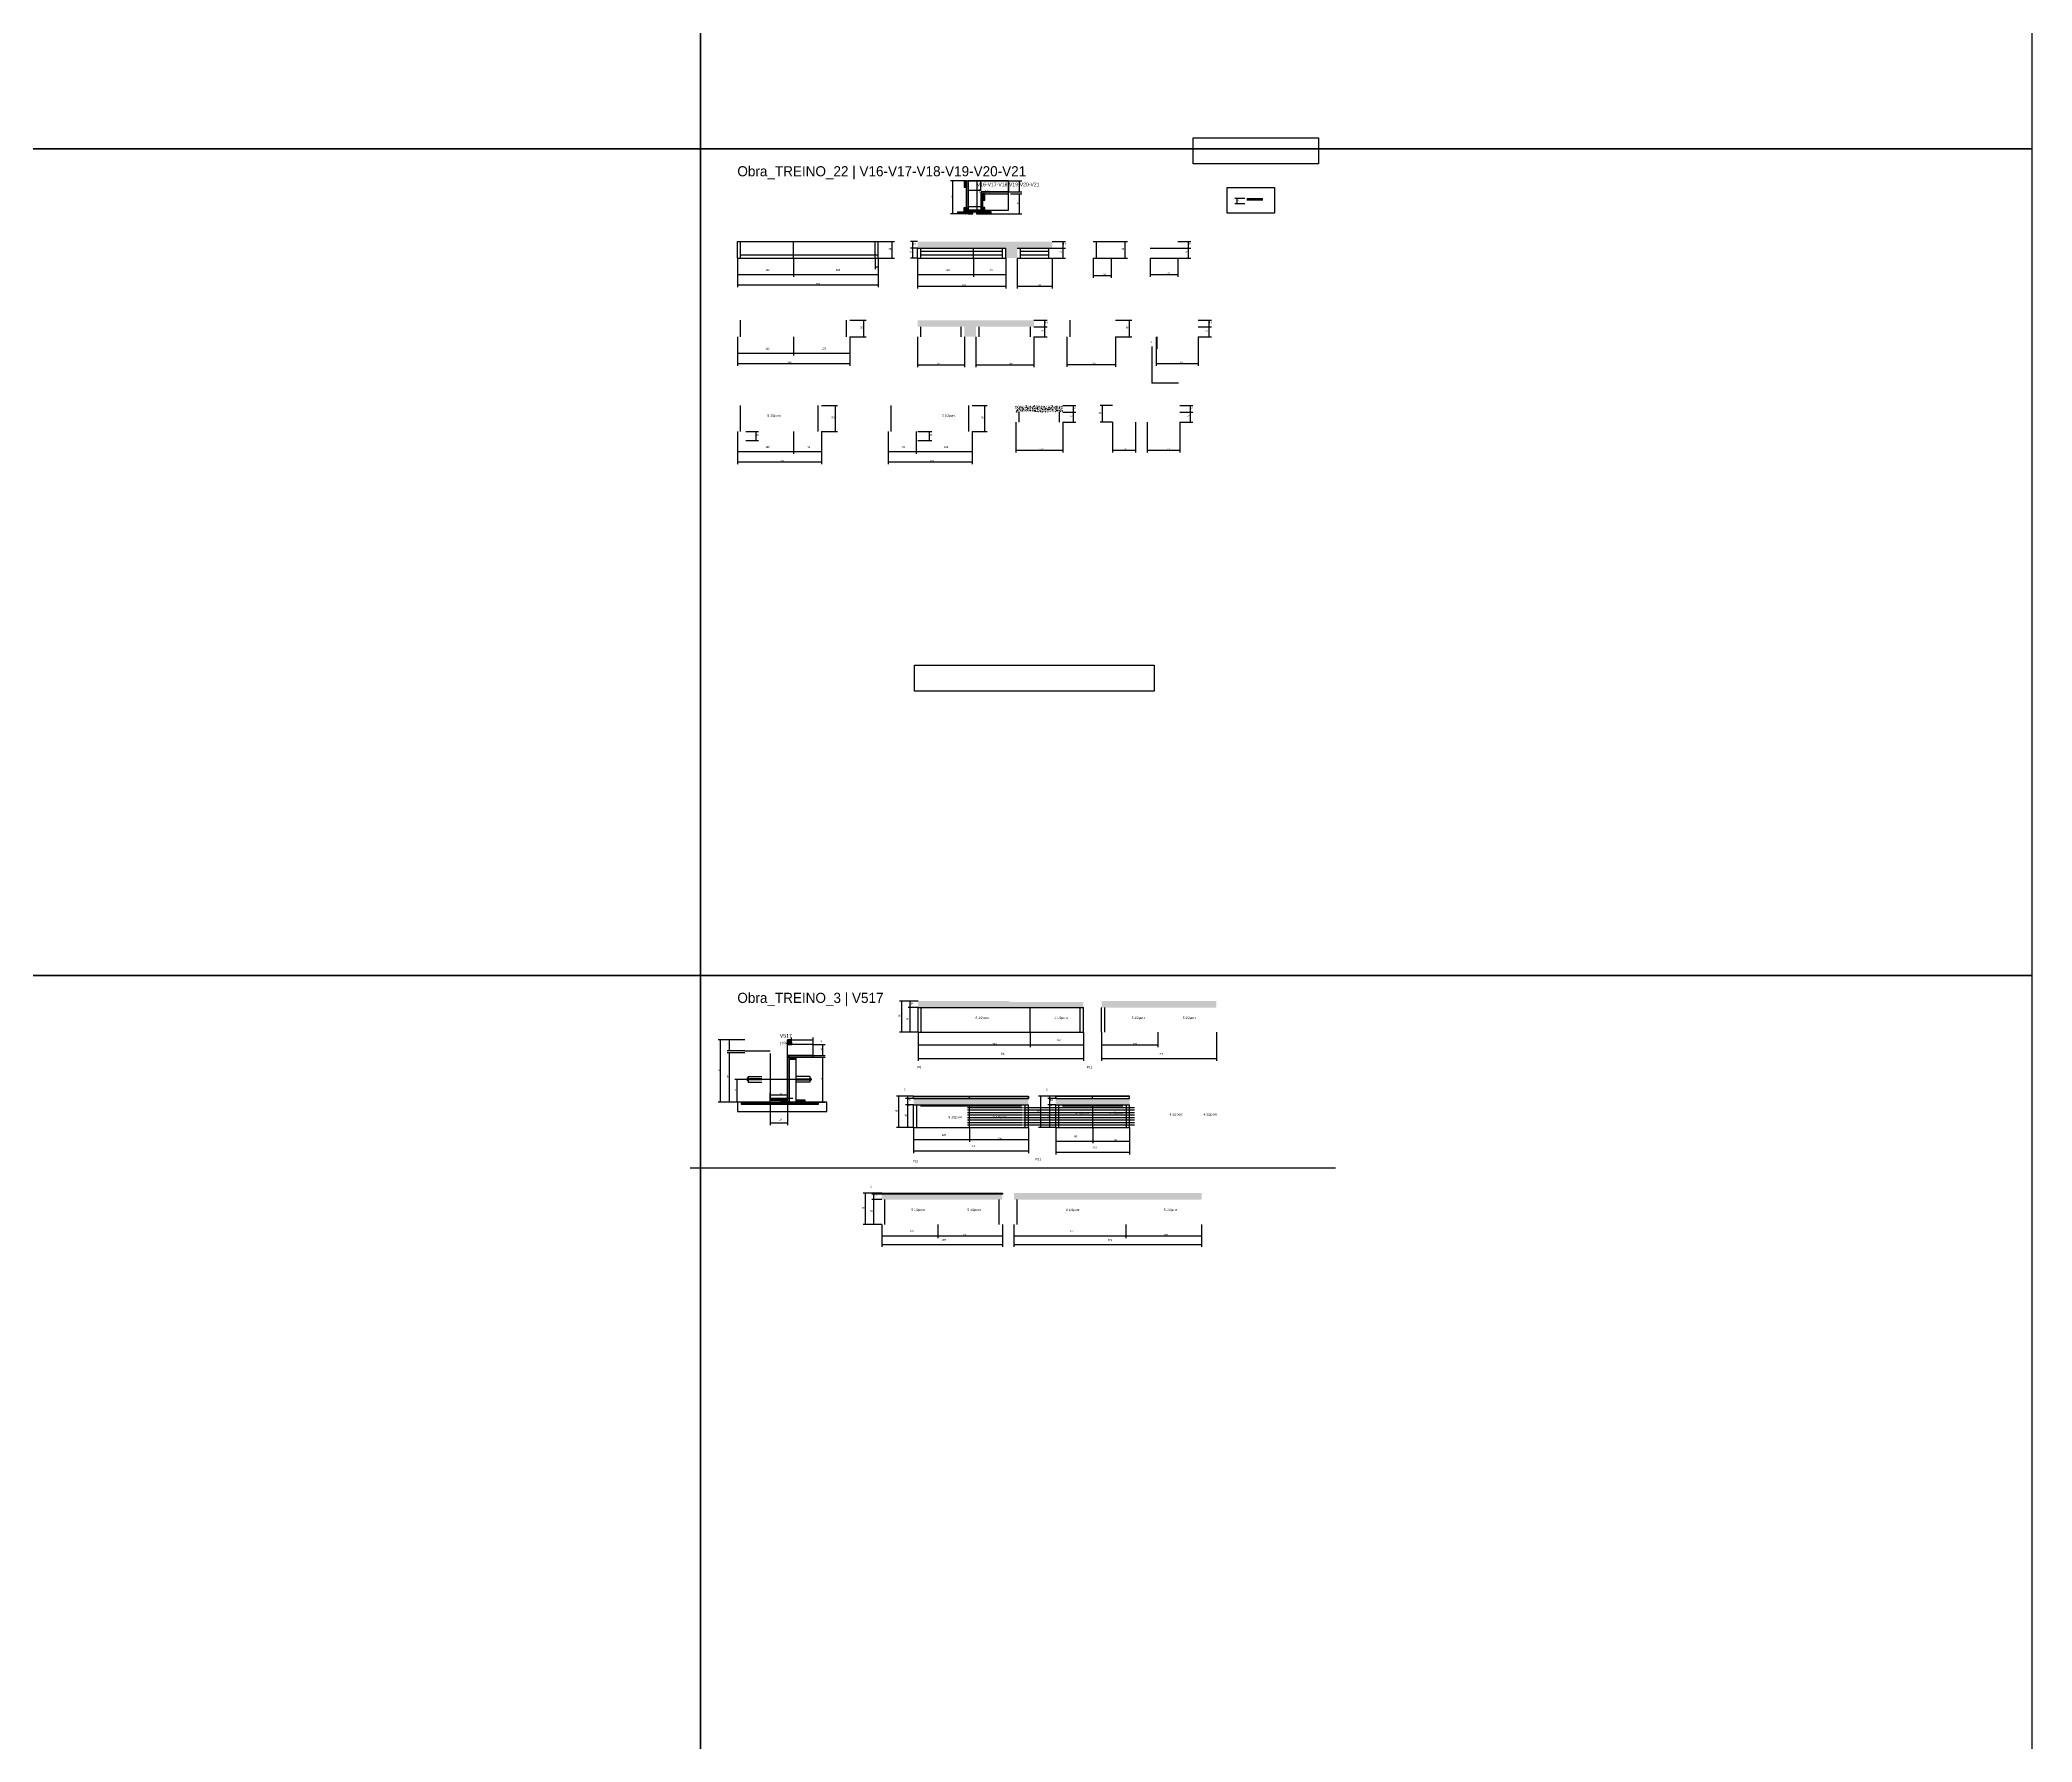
# Model space of a CAD drawing. Header units: metres. Extents: x -41 to 34840, y -36000 to 1848.
# Drawn here: x 30461 to 34800, y -30470 to -26763 of the extents above; entities that cross this region are included whole.
import ezdxf

# ---------------------------------------------------------------- set-up
doc = ezdxf.new("R2010")
doc.units = ezdxf.units.M
for name, color, linetype in [('8', 7, 'Continuous'), ('barrote', 126, 'Continuous'), ('CELL_BORDER', 8, 'Continuous'), ('CONCRETO', 251, 'Continuous'), ('COTA', 4, 'Continuous'), ('Cota Seção (2x)', 4, 'Continuous'), ('Hachura', 253, 'Continuous'), ('LABEL_ID', 3, 'Continuous'), ('Madeira', 126, 'Continuous'), ('NOMENCLATURA', 7, 'Continuous'), ('Painéis', 200, 'Continuous'), ('SARR_2.2x7', 40, 'Continuous'), ('SCO-___-LAJ', 4, 'Continuous'), ('TENSOR', 2, 'Continuous'), ('Texto Seção', 7, 'Continuous')]:
    doc.layers.add(name, color=color, linetype=linetype)

msp = doc.modelspace()

# ---------------------------------------------------------------- hatches: boundary and pattern name
at = {"layer": 'COTA'}
h = msp.add_hatch(dxfattribs=at)
h.set_pattern_fill('AR-CONC', scale=0.03)
h.paths.add_polyline_path([(32564.5, -27216.2), (32564.5, -27238.2), (32589.7, -27238.2), (32589.7, -27216.2), (32665.7, -27216.2), (32665.7, -27202.2), (32372.5, -27202.2), (32372.5, -27216.2)])
h = msp.add_hatch(dxfattribs=at)
h.set_pattern_fill('AR-CONC', scale=0.03)
h.paths.add_polyline_path([(32474.5, -27387.5), (32474.5, -27409.5), (32499.7, -27409.5), (32499.7, -27387.5), (32625.7, -27387.5), (32625.7, -27373.5), (32372.5, -27373.5), (32372.5, -27387.5)])
h = msp.add_hatch(dxfattribs=at)
h.set_pattern_fill('AR-CONC', scale=0.03)
h.paths.add_polyline_path([(32688.6, -27573.4), (32688.6, -27559.4), (32586.6, -27559.4), (32586.6, -27573.4)])
h = msp.add_hatch(dxfattribs=at)
h.set_pattern_fill('AR-CONC', scale=0.03)
h.paths.add_polyline_path([(32572.5, -28858), (32733.5, -28858), (32733.5, -28858), (32733.5, -28870), (32733.5, -28870), (32373.5, -28870), (32373.5, -28870), (32373.5, -28856), (32373.5, -28856), (32572.5, -28856), (32572.5, -28856), (32572.5, -28858)])
h = msp.add_hatch(dxfattribs=at)
h.set_pattern_fill('AR-CONC', scale=0.03)
h.paths.add_polyline_path([(32773.4, -28856), (32773.4, -28870), (32773.4, -28870), (33023.4, -28870), (33023.4, -28870), (33023.4, -28856), (33023.4, -28856), (32773.4, -28856)])
h = msp.add_hatch(dxfattribs=at)
h.set_pattern_fill('AR-CONC', scale=0.03)
h.paths.add_polyline_path([(32363.9, -29068.2), (32363.9, -29082.2), (32363.9, -29082.2), (32613.9, -29082.2), (32613.9, -29082.2), (32613.9, -29068.2), (32613.9, -29068.2), (32363.9, -29068.2)])
h = msp.add_hatch(dxfattribs=at)
h.set_pattern_fill('AR-CONC', scale=0.03)
h.paths.add_polyline_path([(32834.4, -29068.2), (32834.4, -29082.2), (32834.4, -29082.2), (32673.4, -29082.2), (32673.4, -29082.2), (32673.4, -29068.2), (32673.4, -29068.2), (32834.4, -29068.2)])
h = msp.add_hatch(dxfattribs=at)
h.set_pattern_fill('AR-CONC', scale=0.03)
h.paths.add_polyline_path([(32557.3, -29288.2), (32557.3, -29276.2), (32557.3, -29276.2), (32294.3, -29276.2), (32294.3, -29276.2), (32294.3, -29288.2), (32294.3, -29288.2), (32557.3, -29288.2)])
h = msp.add_hatch(dxfattribs=at)
h.set_pattern_fill('AR-CONC', scale=0.03)
h.paths.add_polyline_path([(32991.2, -29274.2), (32991.2, -29288.2), (32991.2, -29288.2), (32582.2, -29288.2), (32582.2, -29288.2), (32582.2, -29274.2), (32582.2, -29274.2), (32991.2, -29274.2)])
at = {"layer": 'Hachura'}
h = msp.add_hatch(dxfattribs=at)
h.set_pattern_fill('ANSI31', scale=0.5)
h.paths.add_polyline_path([(32478.7, -27070), (32474.3, -27070), (32474.3, -27070), (32474.3, -27084), (32474.3, -27084), (32478.7, -27084), (32478.7, -27084), (32478.7, -27070)])
h = msp.add_hatch(color=8, dxfattribs=at)
h.dxf.hatch_style = 1
h.paths.add_polyline_path([(32478.7, -27070), (32482.7, -27070), (32482.7, -27070), (32482.7, -27142), (32482.7, -27142), (32478.7, -27142), (32478.7, -27142), (32478.7, -27070)])
h = msp.add_hatch(color=8, dxfattribs=at)
h.dxf.hatch_style = 1
h.paths.add_polyline_path([(32570.7, -27098), (32570.7, -27094), (32570.7, -27094), (32510.7, -27094), (32510.7, -27094), (32510.7, -27098), (32510.7, -27098), (32570.7, -27098)])
h = msp.add_hatch(color=8, dxfattribs=at)
h.dxf.hatch_style = 1
h.paths.add_polyline_path([(32514.7, -27098), (32510.7, -27098), (32510.7, -27098), (32510.7, -27142), (32510.7, -27142), (32514.7, -27142), (32514.7, -27142), (32514.7, -27098)])
h = msp.add_hatch(dxfattribs=at)
h.set_pattern_fill('ANSI31', scale=0.5)
h.paths.add_polyline_path([(32519.1, -27098), (32514.7, -27098), (32514.7, -27098), (32514.7, -27112), (32514.7, -27112), (32519.1, -27112), (32519.1, -27112), (32519.1, -27098)])
h = msp.add_hatch(dxfattribs=at)
h.set_pattern_fill('ANSI31', scale=0.5)
h.paths.add_polyline_path([(32460.3, -27142), (32460.3, -27137.6), (32460.3, -27137.6), (32474.3, -27137.6), (32474.3, -27137.6), (32474.3, -27142), (32474.3, -27142), (32460.3, -27142)])
h = msp.add_hatch(dxfattribs=at)
h.set_pattern_fill('ANSI31', scale=0.5)
h.paths.add_polyline_path([(32478.7, -27142), (32474.3, -27142), (32474.3, -27142), (32474.3, -27128), (32474.3, -27128), (32478.7, -27128), (32478.7, -27128), (32478.7, -27142)])
h = msp.add_hatch(color=8, dxfattribs=at)
h.dxf.hatch_style = 1
h.paths.add_polyline_path([(32510.7, -27137.6), (32510.7, -27134), (32510.7, -27134), (32482.7, -27134), (32482.7, -27134), (32482.7, -27137.6), (32482.7, -27137.6), (32510.7, -27137.6)])
h = msp.add_hatch(dxfattribs=at)
h.set_pattern_fill('ANSI31', scale=0.5)
h.paths.add_polyline_path([(32492.7, -27142), (32492.7, -27137.6), (32492.7, -27137.6), (32482.7, -27137.6), (32482.7, -27137.6), (32482.7, -27142), (32482.7, -27142), (32492.7, -27142)])
h = msp.add_hatch(dxfattribs=at)
h.set_pattern_fill('ANSI31', scale=0.5)
h.paths.add_polyline_path([(32510.7, -27142), (32510.7, -27137.6), (32510.7, -27137.6), (32500.7, -27137.6), (32500.7, -27137.6), (32500.7, -27142), (32500.7, -27142), (32510.7, -27142)])
h = msp.add_hatch(dxfattribs=at)
h.set_pattern_fill('ANSI31', scale=0.5)
h.paths.add_polyline_path([(32519.1, -27128), (32514.7, -27128), (32514.7, -27128), (32514.7, -27142), (32514.7, -27142), (32519.1, -27142), (32519.1, -27142), (32519.1, -27128)])
h = msp.add_hatch(dxfattribs=at)
h.set_pattern_fill('ANSI31', scale=0.5)
h.paths.add_polyline_path([(32533.1, -27142), (32533.1, -27137.6), (32533.1, -27137.6), (32519.1, -27137.6), (32519.1, -27137.6), (32519.1, -27142), (32519.1, -27142), (32533.1, -27142)])
h = msp.add_hatch(color=8, dxfattribs=at)
h.dxf.hatch_style = 1
h.paths.add_polyline_path([(32089.5, -28950.5), (32093.5, -28950.5), (32093.5, -28950.5), (32093.5, -28940.5), (32093.5, -28940.5), (32089.5, -28940.5), (32089.5, -28940.5), (32089.5, -28950.5)])
h = msp.add_hatch(dxfattribs=at)
h.set_pattern_fill('ANSI31', scale=0.5)
h.paths.add_polyline_path([(32097.9, -28940.5), (32093.5, -28940.5), (32093.5, -28940.5), (32093.5, -28950.5), (32093.5, -28950.5), (32097.9, -28950.5), (32097.9, -28950.5), (32097.9, -28940.5)])
h = msp.add_hatch(color=8, dxfattribs=at)
h.dxf.hatch_style = 1
h.paths.add_polyline_path([(32145.1, -28978.5), (32145.1, -28974.5), (32145.1, -28974.5), (32089.5, -28974.5), (32089.5, -28974.5), (32089.5, -28978.5), (32089.5, -28978.5), (32145.1, -28978.5)])
h = msp.add_hatch(color=8, dxfattribs=at)
h.dxf.hatch_style = 1
h.paths.add_polyline_path([(32093.5, -28978.5), (32089.5, -28978.5), (32089.5, -28978.5), (32089.5, -29076.5), (32089.5, -29076.5), (32093.5, -29076.5), (32093.5, -29076.5), (32093.5, -28978.5)])
h = msp.add_hatch(dxfattribs=at)
h.set_pattern_fill('ANSI31', scale=0.5)
h.paths.add_polyline_path([(32093.5, -28982.9), (32093.5, -28978.5), (32093.5, -28978.5), (32107.5, -28978.5), (32107.5, -28978.5), (32107.5, -28982.9), (32107.5, -28982.9), (32093.5, -28982.9)])
h = msp.add_hatch(color=8, dxfattribs=at)
h.dxf.hatch_style = 1
h.paths.add_polyline_path([(32089.5, -29072.1), (32089.5, -29068.5), (32089.5, -29068.5), (32051.5, -29068.5), (32051.5, -29068.5), (32051.5, -29072.1), (32051.5, -29072.1), (32089.5, -29072.1)])
h = msp.add_hatch(dxfattribs=at)
h.set_pattern_fill('ANSI31', scale=0.5)
h.paths.add_polyline_path([(32089.5, -29076.5), (32089.5, -29072.1), (32089.5, -29072.1), (32075.5, -29072.1), (32075.5, -29072.1), (32075.5, -29076.5), (32075.5, -29076.5), (32089.5, -29076.5)])
h = msp.add_hatch(dxfattribs=at)
h.set_pattern_fill('ANSI31', scale=0.5)
h.paths.add_polyline_path([(32127.5, -29076.5), (32127.5, -29072.1), (32127.5, -29072.1), (32107.5, -29072.1), (32107.5, -29072.1), (32107.5, -29076.5), (32107.5, -29076.5), (32127.5, -29076.5)])

# ---------------------------------------------------------------- linework, layer by layer
for p, q in [((32001.5, -29023.5), (32001.5, -29029.5)), ((32001.5, -29023.5), (32003.5, -29023.5)), ((32003.5, -29020.5), (32003.5, -29032.5)), ((32003.5, -29020.5), (32033.5, -29020.5)), ((32033.5, -29025.5), (32003.5, -29025.5)), ((32033.5, -29027.5), (32003.5, -29027.5)), ((32137.5, -29020.5), (32107.5, -29020.5)), ((32107.5, -29025.5), (32137.5, -29025.5)), ((32107.5, -29027.5), (32137.5, -29027.5)), ((32137.5, -29020.5), (32137.5, -29032.5)), ((32137.5, -29023.5), (32139.5, -29023.5)), ((32139.5, -29023.5), (32139.5, -29029.5)), ((32003.5, -29029.5), (32001.5, -29029.5)), ((32003.5, -29032.5), (32033.5, -29032.5)), ((32137.5, -29032.5), (32107.5, -29032.5)), ((32137.5, -29029.5), (32139.5, -29029.5))]:
    msp.add_line(p, q)
msp.add_lwpolyline([(33046.6, -27084.4), (33150.1, -27084.4), (33150.1, -27140.3), (33046.6, -27140.3)], close=True)
at = {"layer": '8'}
msp.add_line((31877, -29219.4), (33282.4, -29219.4), dxfattribs=at)
at = {"layer": 'barrote'}
msp.add_lwpolyline([(31980, -29096.5), (32175.2, -29096.5), (32175.2, -29076.5), (31980, -29076.5)], close=True, dxfattribs=at)
at = {"layer": 'CELL_BORDER'}
for points in [[(29000, -27000), (31900, -27000), (31900, -25200), (29000, -25200)], [(31900, -27000), (34800, -27000), (34800, -25200), (31900, -25200)], [(29000, -28800), (31900, -28800), (31900, -27000), (29000, -27000)], [(31900, -28800), (34800, -28800), (34800, -27000), (31900, -27000)], [(29000, -30600), (31900, -30600), (31900, -28800), (29000, -28800)], [(31900, -30600), (34800, -30600), (34800, -28800), (31900, -28800)]]:
    msp.add_lwpolyline(points, close=True, dxfattribs=at)
at = {"layer": 'CONCRETO'}
for points in [[(32482.7, -27090), (32482.7, -27070), (32510.4, -27070)], [(32510.4, -27070), (32570.7, -27070), (32570.7, -27094), (32510.7, -27094), (32510.7, -27134), (32482.7, -27134), (32482.7, -27090), (32482.7, -27090)], [(32051.5, -28970.5), (32051.5, -28970.5), (32051.5, -28996.5), (32051.5, -28996.5), (32051.5, -29068.5), (32089.5, -29068.5), (32089.5, -28974.5), (32145.1, -28974.5), (32145.1, -28950.5), (32089.5, -28950.5)]]:
    msp.add_lwpolyline(points, dxfattribs=at)
for points in [[(32482.7, -27090), (32510.4, -27090), (32510.4, -27070), (32482.7, -27070)], [(32482.7, -27134), (32570.7, -27134), (32570.7, -27070), (32482.7, -27070)]]:
    msp.add_lwpolyline(points, close=True, dxfattribs=at)
at = {"layer": 'COTA'}
for p, q in [((32474.3, -27070), (32444.4, -27070)), ((32449.4, -27142), (32449.4, -27070)), ((32570.7, -27070), (32599.3, -27070)), ((32594.3, -27094), (32594.3, -27070)), ((32570.7, -27094), (32599.3, -27094)), ((32575.1, -27098), (32599.3, -27098)), ((32594.3, -27142), (32594.3, -27098)), ((32460.3, -27142), (32444.4, -27142)), ((32533.1, -27142), (32599.3, -27142)), ((32287, -27202.2), (32322.4, -27202.2)), ((32317.4, -27238.2), (32317.4, -27202.2)), ((32372.5, -27202.2), (32357.1, -27202.2)), ((32362.1, -27216.2), (32362.1, -27202.2)), ((32665.7, -27202.2), (32694.4, -27202.2)), ((32689.4, -27216.2), (32689.4, -27202.2)), ((32794.2, -27202.2), (32829.6, -27202.2)), ((32824.6, -27238.2), (32824.6, -27202.2)), ((32939.2, -27202.2), (32967.9, -27202.2)), ((32962.9, -27216.2), (32962.9, -27202.2)), ((31980, -27238.2), (31980, -27279.1)), ((31980, -27238.2), (31980, -27301.4)), ((32102, -27238.2), (32102, -27279.1)), ((32102, -27238.2), (32102, -27279.1)), ((32280, -27238.2), (32280, -27262.2)), ((32287, -27238.2), (32287, -27279.1)), ((32287, -27238.2), (32287, -27301.4)), ((32287, -27238.2), (32322.4, -27238.2)), ((32287, -27238.2), (32287, -27262.2)), ((32372.5, -27216.2), (32357.1, -27216.2)), ((32372.5, -27216.2), (32357.1, -27216.2)), ((32372.5, -27238.2), (32357.1, -27238.2)), ((32362.1, -27238.2), (32362.1, -27216.2)), ((32372.5, -27238.2), (32372.5, -27304.5)), ((32372.5, -27238.2), (32372.5, -27279.1)), ((32494.5, -27238.2), (32494.5, -27279.1)), ((32494.5, -27238.2), (32494.5, -27279.1)), ((32564.5, -27238.2), (32564.5, -27304.5)), ((32564.5, -27238.2), (32564.5, -27279.1)), ((32589.7, -27238.2), (32589.7, -27304.5)), ((32665.7, -27216.2), (32694.4, -27216.2)), ((32665.7, -27216.2), (32694.4, -27216.2)), ((32665.7, -27238.2), (32665.7, -27304.5)), ((32665.7, -27238.2), (32694.4, -27238.2)), ((32689.4, -27238.2), (32689.4, -27216.2)), ((32755.2, -27238.2), (32755.2, -27281.1)), ((32794.2, -27238.2), (32794.2, -27281.1)), ((32794.2, -27238.2), (32829.6, -27238.2)), ((32879.3, -27238.2), (32879.3, -27279)), ((32939.2, -27216.2), (32967.9, -27216.2)), ((32939.2, -27216.2), (32967.9, -27216.2)), ((32939.2, -27238.2), (32939.2, -27279)), ((32939.2, -27238.2), (32967.9, -27238.2)), ((32962.9, -27238.2), (32962.9, -27216.2)), ((31980, -27274.1), (32102, -27274.1)), ((32102, -27274.1), (32287, -27274.1)), ((32280, -27257.2), (32287, -27257.2)), ((32372.5, -27274.1), (32494.5, -27274.1)), ((32494.5, -27274.1), (32564.5, -27274.1)), ((32755.2, -27276.1), (32794.2, -27276.1)), ((32879.3, -27274), (32939.2, -27274)), ((31980, -27296.4), (32287, -27296.4)), ((32372.5, -27299.5), (32564.5, -27299.5)), ((32589.7, -27299.5), (32665.7, -27299.5)), ((32225, -27373.5), (32260.4, -27373.5)), ((32255.4, -27409.5), (32255.4, -27373.5)), ((32625.7, -27373.5), (32654.4, -27373.5)), ((32649.4, -27387.5), (32649.4, -27373.5)), ((32803.9, -27373.5), (32839.2, -27373.5)), ((32834.2, -27409.5), (32834.2, -27373.5)), ((32983.9, -27373.5), (33012.6, -27373.5)), ((33007.6, -27387.5), (33007.6, -27373.5)), ((31980, -27409.5), (31980, -27450.4)), ((31980, -27409.5), (31980, -27472.7)), ((32102, -27409.5), (32102, -27450.4)), ((32102, -27409.5), (32102, -27450.4)), ((32225, -27409.5), (32225, -27450.4)), ((32225, -27409.5), (32225, -27472.7)), ((32225, -27409.5), (32260.4, -27409.5)), ((32372.5, -27409.5), (32372.5, -27475.8)), ((32474.5, -27409.5), (32474.5, -27475.8)), ((32499.7, -27409.5), (32499.7, -27475.8)), ((32625.7, -27387.5), (32654.4, -27387.5)), ((32625.7, -27387.5), (32654.4, -27387.5)), ((32625.7, -27409.5), (32625.7, -27475.8)), ((32625.7, -27409.5), (32654.4, -27409.5)), ((32649.4, -27409.5), (32649.4, -27387.5)), ((32697.9, -27409.5), (32697.9, -27475.1)), ((32803.8, -27409.5), (32803.8, -27475.1)), ((32803.8, -27409.5), (32839.2, -27409.5)), ((32891.9, -27409.5), (32891.9, -27473)), ((32891.9, -27409.5), (32891.9, -27435.9)), ((32893.9, -27409.5), (32893.9, -27435.9)), ((32983.9, -27387.5), (33012.6, -27387.5)), ((32983.9, -27387.5), (33012.6, -27387.5)), ((32983.9, -27409.5), (32983.9, -27473)), ((32983.9, -27409.5), (33012.6, -27409.5)), ((33007.6, -27409.5), (33007.6, -27387.5)), ((31980, -27445.4), (32102, -27445.4)), ((32102, -27445.4), (32225, -27445.4)), ((32891.9, -27430.9), (32893.9, -27430.9)), ((31980, -27467.7), (32225, -27467.7)), ((32372.5, -27470.8), (32474.5, -27470.8)), ((32499.7, -27470.8), (32625.7, -27470.8)), ((32697.9, -27470.1), (32803.8, -27470.1)), ((32891.9, -27468), (32983.9, -27468)), ((32163, -27559.4), (32198.4, -27559.4)), ((32193.4, -27615.4), (32193.4, -27559.4)), ((32491.2, -27559.4), (32523.8, -27559.4)), ((32518.8, -27615.4), (32518.8, -27559.4)), ((32586.6, -27595.4), (32586.6, -27661.1)), ((32688.6, -27559.4), (32717.2, -27559.4)), ((32688.6, -27573.4), (32717.2, -27573.4)), ((32688.6, -27573.4), (32717.2, -27573.4)), ((32688.6, -27595.4), (32688.6, -27661.1)), ((32688.6, -27595.4), (32717.2, -27595.4)), ((32712.2, -27573.4), (32712.2, -27559.4)), ((32712.2, -27595.4), (32712.2, -27573.4)), ((32797.3, -27559.4), (32770, -27559.4)), ((32797.3, -27595.4), (32770, -27595.4)), ((32775, -27595.4), (32775, -27559.4)), ((32797.3, -27595.4), (32797.3, -27661.1)), ((32847.3, -27595.4), (32847.3, -27661.1)), ((32872.5, -27595.4), (32872.5, -27661.1)), ((32943.5, -27559.4), (32972.2, -27559.4)), ((32943.5, -27573.4), (32972.2, -27573.4)), ((32943.5, -27573.4), (32972.2, -27573.4)), ((32943.5, -27595.4), (32943.5, -27661.1)), ((32943.5, -27595.4), (32972.2, -27595.4)), ((32967.2, -27573.4), (32967.2, -27559.4)), ((32967.2, -27595.4), (32967.2, -27573.4)), ((31980, -27615.4), (31980, -27664.5)), ((31980, -27615.4), (31980, -27686.7)), ((31998.5, -27615.4), (32025.8, -27615.4)), ((31998.5, -27635.4), (32025.8, -27635.4)), ((32020.8, -27635.4), (32020.8, -27615.4)), ((32102, -27615.4), (32102, -27664.5)), ((32102, -27615.4), (32102, -27664.5)), ((32163, -27615.4), (32163, -27664.5)), ((32163, -27615.4), (32163, -27686.7)), ((32163, -27615.4), (32198.4, -27615.4)), ((32308.3, -27615.4), (32308.3, -27664.5)), ((32308.3, -27615.4), (32308.3, -27686.7)), ((32369.2, -27615.4), (32369.2, -27664.5)), ((32369.3, -27615.4), (32369.3, -27664.5)), ((32372.7, -27615.4), (32403.3, -27615.4)), ((32372.7, -27635.4), (32403.3, -27635.4)), ((32398.3, -27635.4), (32398.3, -27615.4)), ((32491.2, -27615.4), (32491.2, -27664.5)), ((32491.2, -27615.4), (32491.2, -27686.7)), ((32491.2, -27615.4), (32523.8, -27615.4)), ((31980, -27659.5), (32102, -27659.5)), ((31980, -27681.7), (32163, -27681.7)), ((32102, -27659.5), (32163, -27659.5)), ((32308.3, -27659.5), (32369.3, -27659.5)), ((32308.3, -27681.7), (32491.2, -27681.7)), ((32369.2, -27659.5), (32491.2, -27659.5)), ((32586.6, -27656.1), (32688.6, -27656.1)), ((32797.3, -27656.1), (32847.3, -27656.1)), ((32872.5, -27656.1), (32943.5, -27656.1)), ((32373.5, -28856), (32333.2, -28856)), ((32338.2, -28924), (32338.2, -28856)), ((32373.5, -28856), (32351.7, -28856)), ((32373.5, -28870), (32351.7, -28870)), ((32373.5, -28870), (32351.7, -28870)), ((32356.7, -28870), (32356.7, -28856)), ((32356.7, -28924), (32356.7, -28870)), ((31995.9, -28940.5), (31938.5, -28940.5)), ((31943.5, -29076.5), (31943.5, -28940.5)), ((31995.9, -28940.5), (31957.8, -28940.5)), ((31962.8, -28964.5), (31962.8, -28940.5)), ((32097.9, -28940.5), (32097.9, -28935.5)), ((32097.9, -28940.5), (32145.1, -28940.5)), ((32145.1, -28950.5), (32145.1, -28935.5)), ((32373.5, -28924), (32333.2, -28924)), ((32373.5, -28924), (32351.7, -28924)), ((32373.5, -28924), (32373.5, -28956.4)), ((32373.5, -28924), (32373.5, -28985.9)), ((32617.5, -28924), (32617.5, -28956.4)), ((32617.5, -28924), (32617.5, -28956.4)), ((32733.5, -28924), (32733.5, -28956.4)), ((32733.5, -28924), (32733.5, -28985.9)), ((32773.4, -28924), (32773.4, -28956.4)), ((32773.4, -28924), (32773.4, -28985.9)), ((32895.4, -28924), (32895.4, -28956.4)), ((33023.4, -28924), (33023.4, -28985.9)), ((31995.9, -28964.5), (31957.8, -28964.5)), ((31995.9, -28968.5), (31957.8, -28968.5)), ((31962.8, -29076.5), (31962.8, -28968.5)), ((32107.5, -28978.5), (32171.4, -28978.5)), ((32145.1, -28950.5), (32171.4, -28950.5)), ((32145.1, -28974.5), (32171.4, -28974.5)), ((32166.4, -28974.5), (32166.4, -28950.5)), ((32166.4, -29076.5), (32166.4, -28978.5)), ((32373.5, -28951.4), (32617.5, -28951.4)), ((32373.5, -28980.9), (32733.5, -28980.9)), ((32617.5, -28951.4), (32733.5, -28951.4)), ((32773.4, -28951.4), (32895.4, -28951.4)), ((32773.4, -28980.9), (33023.4, -28980.9)), ((31998.2, -29026.5), (31974.6, -29026.5)), ((31979.6, -29076.5), (31979.6, -29026.5)), ((32363.9, -29063.2), (32326.5, -29063.2)), ((32331.5, -29131.2), (32331.5, -29063.2)), ((32363.9, -29063.2), (32346.4, -29063.2)), ((32363.9, -29068.2), (32346.4, -29068.2)), ((32351.4, -29068.2), (32351.4, -29063.2)), ((32351.4, -29082.2), (32351.4, -29068.2)), ((32351.4, -29068.2), (32356.4, -29068.2)), ((32673.4, -29063.2), (32636, -29063.2)), ((32641, -29131.2), (32641, -29063.2)), ((32673.4, -29063.2), (32655.9, -29063.2)), ((32673.4, -29068.2), (32655.9, -29068.2)), ((32660.9, -29068.2), (32660.9, -29063.2)), ((32660.9, -29082.2), (32660.9, -29068.2)), ((32660.9, -29068.2), (32665.9, -29068.2)), ((32017.9, -29076.5), (31938.5, -29076.5)), ((32017.9, -29076.5), (31957.8, -29076.5)), ((31998.2, -29076.5), (31974.6, -29076.5)), ((32051.5, -29076.5), (32051.5, -29126.2)), ((32089.5, -29076.5), (32089.5, -29126.2)), ((32123.1, -29076.5), (32171.4, -29076.5)), ((32363.9, -29082.2), (32346.4, -29082.2)), ((32351.4, -29131.2), (32351.4, -29082.2)), ((32351.4, -29082.2), (32356.4, -29082.2)), ((32673.4, -29082.2), (32655.9, -29082.2)), ((32660.9, -29131.2), (32660.9, -29082.2)), ((32660.9, -29082.2), (32665.9, -29082.2)), ((32051.5, -29121.2), (32089.5, -29121.2)), ((32363.9, -29131.2), (32326.5, -29131.2)), ((32363.9, -29131.2), (32346.4, -29131.2)), ((32363.9, -29131.2), (32363.9, -29162.7)), ((32363.9, -29131.2), (32363.9, -29187.1)), ((32363.9, -29157.7), (32485.9, -29157.7)), ((32485.9, -29131.2), (32485.9, -29162.7)), ((32485.9, -29131.2), (32485.9, -29162.7)), ((32485.9, -29157.7), (32613.9, -29157.7)), ((32613.9, -29131.2), (32613.9, -29162.7)), ((32613.9, -29131.2), (32613.9, -29187.1)), ((32673.4, -29131.2), (32636, -29131.2)), ((32673.4, -29131.2), (32655.9, -29131.2)), ((32673.4, -29131.2), (32673.4, -29165.7)), ((32673.4, -29131.2), (32673.4, -29190.1)), ((32753.9, -29131.2), (32753.9, -29165.7)), ((32753.9, -29131.2), (32753.9, -29165.7)), ((32834.4, -29131.2), (32834.4, -29165.7)), ((32834.4, -29131.2), (32834.4, -29190.1)), ((32363.9, -29182.1), (32613.9, -29182.1)), ((32673.4, -29160.7), (32753.9, -29160.7)), ((32673.4, -29185.1), (32834.4, -29185.1)), ((32753.9, -29160.7), (32834.4, -29160.7)), ((32294.3, -29274.2), (32254, -29274.2)), ((32259, -29342.2), (32259, -29274.2)), ((32294.3, -29274.2), (32272.5, -29274.2)), ((32294.3, -29276.2), (32272.5, -29276.2)), ((32294.3, -29276.2), (32272.5, -29276.2)), ((32294.3, -29288.2), (32272.5, -29288.2)), ((32294.3, -29288.2), (32272.5, -29288.2)), ((32277.5, -29276.2), (32277.5, -29274.2)), ((32277.5, -29288.2), (32277.5, -29276.2)), ((32277.5, -29342.2), (32277.5, -29288.2)), ((32294.3, -29342.2), (32254, -29342.2)), ((32294.3, -29342.2), (32272.5, -29342.2)), ((32294.3, -29342.2), (32294.3, -29372.3)), ((32294.3, -29342.2), (32294.3, -29391.3)), ((32294.3, -29367.3), (32416.3, -29367.3)), ((32416.3, -29342.2), (32416.3, -29372.3)), ((32416.3, -29342.2), (32416.3, -29372.3)), ((32416.3, -29367.3), (32557.3, -29367.3)), ((32557.3, -29342.2), (32557.3, -29372.3)), ((32557.3, -29342.2), (32557.3, -29391.3)), ((32582.2, -29342.2), (32582.2, -29372.3)), ((32582.2, -29342.2), (32582.2, -29391.3)), ((32582.2, -29367.3), (32826.2, -29367.3)), ((32826.2, -29342.2), (32826.2, -29372.3)), ((32826.2, -29342.2), (32826.2, -29372.3)), ((32826.2, -29367.3), (32991.2, -29367.3)), ((32991.2, -29342.2), (32991.2, -29372.3)), ((32991.2, -29342.2), (32991.2, -29391.3)), ((32294.3, -29386.3), (32557.3, -29386.3)), ((32582.2, -29386.3), (32991.2, -29386.3))]:
    msp.add_line(p, q, dxfattribs=at)
at = {"layer": 'Cota Seção (2x)'}
for p, q in [((32482.4, -27070), (32507.4, -27070)), ((32502.4, -27134), (32502.4, -27070)), ((33085.3, -27108), (33063.3, -27108)), ((33068.3, -27120), (33068.3, -27108)), ((32482.4, -27134), (32507.4, -27134)), ((32482.7, -27134), (32482.7, -27120.9)), ((32482.7, -27125.9), (32510.7, -27125.9)), ((32510.7, -27134), (32510.7, -27120.9)), ((33085.3, -27120), (33063.3, -27120)), ((32089.5, -29068.5), (32089.5, -28940.5)), ((32089.5, -28940.5), (32094.5, -28940.5)), ((32051.5, -29076.5), (32051.5, -29055.5)), ((32051.5, -29060.5), (32089.5, -29060.5)), ((32100.5, -29068.5), (32084.5, -29068.5)), ((32089.5, -29076.5), (32089.5, -29055.5))]:
    msp.add_line(p, q, dxfattribs=at)
at = {"layer": 'Madeira'}
for points in [[(32478.7, -27070), (32474.3, -27070), (32474.3, -27084), (32478.7, -27084)], [(32519.1, -27098), (32514.7, -27098), (32514.7, -27112), (32519.1, -27112)], [(32460.3, -27142), (32460.3, -27137.6), (32474.3, -27137.6), (32474.3, -27142)], [(32478.7, -27142), (32474.3, -27142), (32474.3, -27128), (32478.7, -27128)], [(32492.7, -27142), (32492.7, -27137.6), (32482.7, -27137.6), (32482.7, -27142)], [(32510.7, -27142), (32510.7, -27137.6), (32500.7, -27137.6), (32500.7, -27142)], [(32519.1, -27128), (32514.7, -27128), (32514.7, -27142), (32519.1, -27142)], [(32533.1, -27142), (32533.1, -27137.6), (32519.1, -27137.6), (32519.1, -27142)], [(32097.9, -28940.5), (32093.5, -28940.5), (32093.5, -28950.5), (32097.9, -28950.5)], [(32093.5, -28982.9), (32093.5, -28978.5), (32107.5, -28978.5), (32107.5, -28982.9)], [(32093.5, -28978.5), (32107.5, -28978.5), (32107.5, -29076.5), (32093.5, -29076.5)], [(32089.5, -29076.5), (32089.5, -29072.1), (32075.5, -29072.1), (32075.5, -29076.5)], [(32127.5, -29076.5), (32127.5, -29072.1), (32107.5, -29072.1), (32107.5, -29076.5)], [(31980, -29096.5), (32175.2, -29096.5), (32175.2, -29076.5), (31980, -29076.5)]]:
    msp.add_lwpolyline(points, close=True, dxfattribs=at)
at = {"layer": 'NOMENCLATURA'}
for p in [(32882.9, -27430.9), (32940.9, -27510.3)]:
    msp.add_line(p, (32882.9, -27510.3), dxfattribs=at)
at = {"layer": 'Painéis'}
for p, q in [((32482.7, -27142), (32482.7, -27070)), ((32510.7, -27094), (32570.7, -27094)), ((32510.7, -27098), (32510.7, -27094)), ((32510.7, -27142), (32510.7, -27098)), ((33089.3, -27108), (33124.3, -27108)), ((33089.3, -27111.6), (33124.3, -27111.6)), ((32482.7, -27134), (32510.7, -27134)), ((32482.7, -27137.6), (32482.7, -27134)), ((32510.7, -27137.6), (32510.7, -27134)), ((31980, -27202.2), (32287, -27202.2)), ((31980, -27238.2), (31980, -27202.2)), ((32102, -27238.2), (32102, -27202.2)), ((32287, -27238.2), (32287, -27202.2)), ((32755.2, -27202.2), (32794.2, -27202.2)), ((31980, -27238.2), (32287, -27238.2)), ((32372.5, -27216.2), (32564.5, -27216.2)), ((32372.5, -27238.2), (32372.5, -27216.2)), ((32372.5, -27238.2), (32564.5, -27238.2)), ((32494.5, -27238.2), (32494.5, -27216.2)), ((32564.5, -27238.2), (32564.5, -27216.2)), ((32589.7, -27216.2), (32665.7, -27216.2)), ((32589.7, -27238.2), (32665.7, -27238.2)), ((32755.2, -27238.2), (32794.2, -27238.2)), ((32879.3, -27216.2), (32939.2, -27216.2)), ((32879.3, -27238.2), (32939.2, -27238.2)), ((32373.5, -28870), (32733.5, -28870)), ((32373.5, -28924), (32373.5, -28870)), ((32617.5, -28924), (32617.5, -28870)), ((32733.5, -28924), (32733.5, -28870)), ((32773.4, -28924), (32773.4, -28870)), ((32373.5, -28924), (32733.5, -28924)), ((31995.9, -28964.5), (32051.5, -28964.5)), ((32089.5, -28974.5), (32145.1, -28974.5)), ((32051.5, -29068.5), (32089.5, -29068.5)), ((32363.9, -29063.2), (32613.9, -29063.2)), ((32363.9, -29068.2), (32613.9, -29068.2)), ((32485.9, -29068.2), (32485.9, -29063.2)), ((32613.9, -29068.2), (32613.9, -29063.2)), ((32673.4, -29063.2), (32834.4, -29063.2)), ((32673.4, -29068.2), (32673.4, -29063.2)), ((32673.4, -29068.2), (32834.4, -29068.2)), ((32753.8, -29068.2), (32753.8, -29063.2)), ((32363.9, -29082.2), (32613.9, -29082.2)), ((32363.9, -29131.2), (32363.9, -29082.2)), ((32485.9, -29131.2), (32485.9, -29082.2)), ((32613.9, -29131.2), (32613.9, -29082.2)), ((32673.4, -29082.2), (32753.9, -29082.2)), ((32673.4, -29131.2), (32673.4, -29082.2)), ((32753.9, -29082.2), (32834.4, -29082.2)), ((32753.9, -29131.2), (32753.9, -29082.2)), ((32834.4, -29131.2), (32834.4, -29082.2)), ((32363.9, -29131.2), (32613.9, -29131.2)), ((32673.4, -29131.2), (32834.4, -29131.2))]:
    msp.add_line(p, q, dxfattribs=at)
for points in [[(32478.7, -27070), (32482.7, -27070), (32482.7, -27142), (32478.7, -27142)], [(32570.7, -27098), (32570.7, -27094), (32510.7, -27094), (32510.7, -27098)], [(32514.7, -27098), (32510.7, -27098), (32510.7, -27142), (32514.7, -27142)], [(32510.7, -27137.6), (32510.7, -27134), (32482.7, -27134), (32482.7, -27137.6)], [(32093.5, -28940.5), (32089.5, -28940.5), (32089.5, -28950.5), (32093.5, -28950.5)], [(32145.1, -28978.5), (32145.1, -28974.5), (32089.5, -28974.5), (32089.5, -28978.5)], [(32093.5, -28978.5), (32089.5, -28978.5), (32089.5, -29076.5), (32093.5, -29076.5)], [(32089.5, -29072.1), (32089.5, -29068.5), (32051.5, -29068.5), (32051.5, -29072.1)], [(32363.9, -29063.2), (32613.9, -29063.2), (32613.9, -29068.2), (32363.9, -29068.2)], [(32834.4, -29063.2), (32673.4, -29063.2), (32673.4, -29068.2), (32834.4, -29068.2)], [(32294.3, -29274.2), (32557.3, -29274.2), (32557.3, -29276.2), (32294.3, -29276.2)]]:
    msp.add_lwpolyline(points, close=True, dxfattribs=at)
at = {"layer": 'SARR_2.2x7'}
for p, q in [((31987, -27238.2), (31987, -27202.2)), ((32280, -27238.2), (32280, -27202.2)), ((32762.2, -27238.2), (32762.2, -27202.2)), ((31987, -27231.2), (32102, -27231.2)), ((32102, -27231.2), (32287, -27231.2)), ((32379.5, -27238.2), (32379.5, -27216.2)), ((32379.5, -27223.2), (32494.5, -27223.2)), ((32379.5, -27231.2), (32494.5, -27231.2)), ((32494.5, -27223.2), (32557.5, -27223.2)), ((32494.5, -27231.2), (32557.5, -27231.2)), ((32557.5, -27238.2), (32557.5, -27216.2)), ((32596.7, -27238.2), (32596.7, -27216.2)), ((32596.7, -27223.2), (32658.7, -27223.2)), ((32596.7, -27231.2), (32658.7, -27231.2)), ((32658.7, -27238.2), (32658.7, -27216.2)), ((31987, -27409.5), (31987, -27373.5)), ((32218, -27409.5), (32218, -27373.5)), ((32704.9, -27409.5), (32704.9, -27373.5)), ((32379.5, -27409.5), (32379.5, -27387.5)), ((32467.5, -27409.5), (32467.5, -27387.5)), ((32506.7, -27409.5), (32506.7, -27387.5)), ((32618.7, -27409.5), (32618.7, -27387.5)), ((31987, -27615.4), (31987, -27559.4)), ((32156, -27615.4), (32156, -27559.4)), ((32315.3, -27615.4), (32315.3, -27559.4)), ((32484.2, -27615.4), (32484.2, -27559.4)), ((32593.6, -27595.4), (32593.6, -27573.4)), ((32681.6, -27595.4), (32681.6, -27573.4)), ((32380.5, -28924), (32380.5, -28870)), ((32726.5, -28924), (32726.5, -28870)), ((32780.4, -28924), (32780.4, -28870)), ((32370.9, -29131.2), (32370.9, -29082.2)), ((32378.9, -29084.4), (32485.9, -29084.4)), ((32480.9, -29087.6), (32600.9, -29087.6)), ((32480.9, -29093.1), (32600.9, -29093.1)), ((32480.9, -29098.5), (32600.9, -29098.5)), ((32480.9, -29104), (32600.9, -29104)), ((32480.9, -29109.4), (32600.9, -29109.4)), ((32480.9, -29114.9), (32600.9, -29114.9)), ((32485.9, -29084.4), (32598.9, -29084.4)), ((32602.9, -29087.6), (32844.9, -29087.6)), ((32602.9, -29093.1), (32844.9, -29093.1)), ((32602.9, -29098.5), (32844.9, -29098.5)), ((32602.9, -29104), (32844.9, -29104)), ((32602.9, -29109.4), (32844.9, -29109.4)), ((32602.9, -29114.9), (32844.9, -29114.9)), ((32606.9, -29131.2), (32606.9, -29082.2)), ((32680.4, -29131.2), (32680.4, -29082.2)), ((32688.4, -29084.4), (32753.9, -29084.4)), ((32753.9, -29084.4), (32819.4, -29084.4)), ((32827.4, -29131.2), (32827.4, -29082.2)), ((32480.9, -29120.3), (32600.9, -29120.3)), ((32480.9, -29125.8), (32600.9, -29125.8)), ((32602.9, -29120.3), (32844.9, -29120.3)), ((32602.9, -29125.8), (32844.9, -29125.8)), ((32301.3, -29342.2), (32301.3, -29288.2)), ((32550.3, -29342.2), (32550.3, -29288.2)), ((32589.2, -29342.2), (32589.2, -29288.2))]:
    msp.add_line(p, q, dxfattribs=at)
at = {"layer": 'SCO-___-LAJ'}
msp.add_lwpolyline([(31989, -29077.8), (32156.3, -29077.8), (32156.3, -29081), (31989, -29081)], close=True, dxfattribs=at)
at = {"layer": 'TENSOR'}
msp.add_line((32142.5, -29026.5), (31998.2, -29026.5), dxfattribs=at)
at = {"layer": 'Texto Seção'}
for points in [[(32972.6, -26976), (33245.4, -26976), (33245.4, -27032.7), (32972.6, -27032.7)], [(32365.7, -28124.6), (32887.7, -28124.6), (32887.7, -28181.3), (32365.7, -28181.3)]]:
    msp.add_lwpolyline(points, close=True, dxfattribs=at)

# ---------------------------------------------------------------- texts
at = {"layer": 'COTA'}
for s, p in [('36', (32443.9, -27106)), ('22', (32588.8, -27120)), ('12', (32588.8, -27082)), ('14', (32362.1, -27209.2)), ('14', (32689.4, -27209.2)), ('14', (32962.9, -27209.2)), ('7', (32271.1, -27249.1)), ('36', (32309.2, -27220.2)), ('22', (32354.1, -27227.2)), ('22', (32681.4, -27227.2)), ('36', (32816.4, -27220.2)), ('22', (32954.9, -27227.2)), ('122', (32041, -27266.1)), ('307', (32151, -27296.4)), ('185', (32194.5, -27266)), ('122', (32433.5, -27266.1)), ('70', (32529.5, -27266)), ('39', (32776.7, -27276.1)), ('60', (32916.7, -27274)), ('192', (32468.5, -27299.5)), ('76', (32635.2, -27299.5)), ('14', (32649.4, -27380.5)), ('14', (33007.6, -27380.5)), ('36', (32247.2, -27391.5)), ('22', (32641.4, -27398.5)), ('36', (32826, -27391.5)), ('2', (32879.9, -27422.9)), ('22', (32999.6, -27398.5)), ('122', (32041, -27437.4)), ('245', (32089, -27467.7)), ('123', (32163.5, -27437.2)), ('102', (32413.5, -27470.8)), ('126', (32570.2, -27470.8)), ('106', (32751.4, -27470.1)), ('92', (32943.9, -27468)), ('56', (32185.3, -27587.4)), ('56', (32510.7, -27587.4)), ('22', (32704.2, -27584.4)), ('14', (32712.2, -27566.4)), ('36', (32766.7, -27577.4)), ('22', (32959.2, -27584.4)), ('14', (32967.2, -27566.4)), ('20', (32020.8, -27625.4)), ('20', (32398.3, -27625.4)), ('122', (32041, -27651.4)), ('183', (32072, -27681.7)), ('61', (32132.5, -27651.4)), ('61', (32338.8, -27651.4)), ('183', (32399.2, -27681.7)), ('122', (32430.2, -27651.4)), ('102', (32637.6, -27656.1)), ('50', (32822.3, -27656.1)), ('71', (32915.5, -27656.1)), ('68', (32330.1, -28890)), ('54', (32348.6, -28897)), ('14', (32356.7, -28863)), ('5', (32160.9, -28945.5)), ('116', (32675.5, -28943.3)), ('12', (31957.3, -28952.5)), ('12', (32160.9, -28962.5)), ('244', (32535.4, -28951.4)), ('360', (32553.5, -28972.7)), ('122', (32840.9, -28951.4)), ('250', (32898.4, -28972.8)), ('68', (31938, -29008.5)), ('54', (31957.3, -29022.5)), ('49', (32160.9, -29027.5)), ('25', (31974.1, -29051.5)), ('5', (32343.3, -29051.1)), ('14', (32351.4, -29073.7)), ('5', (32652.8, -29051.1)), ('14', (32660.9, -29073.7)), ('19', (32070.5, -29115.7)), ('68', (32323.4, -29097.2)), ('49', (32343.3, -29106.7)), ('68', (32632.9, -29097.2)), ('49', (32652.8, -29106.7)), ('122', (32424.9, -29149.6)), ('128', (32546.9, -29157.7)), ('80', (32713.7, -29152.6)), ('80', (32800.9, -29160.7)), ('250', (32488.9, -29174)), ('161', (32753.9, -29177)), ('2', (32269.5, -29262.1)), ('12', (32277.5, -29282.2)), ('68', (32250.9, -29308.2)), ('54', (32269.4, -29315.2)), ('122', (32355.3, -29359.2)), ('263', (32425.8, -29378.1)), ('141', (32470.8, -29367.3)), ('244', (32704.2, -29359.2)), ('409', (32786.7, -29378.2)), ('165', (32908.7, -29367.3))]:
    msp.add_text(s, height=4, dxfattribs=at).set_placement(p)
at = {"layer": 'Cota Seção (2x)'}
for s, p in [('32', (32502.4, -27091.6)), ('6', (33068.3, -27114)), ('14', (32497.3, -27125.9)), ('64', (32089.5, -29021.5)), ('19', (32070.5, -29060.5))]:
    msp.add_text(s, height=4, dxfattribs=at).set_placement(p)
at = {"layer": 'LABEL_ID'}
for s, p in [('Obra_TREINO_22 | V16-V17-V18-V19-V20-V21', (31980, -27060)), ('Obra_TREINO_3 | V517', (31980, -28860))]:
    msp.add_text(s, height=22, dxfattribs=at).set_placement(p)
at = {"layer": 'NOMENCLATURA'}
for s, p in [('5 1/2pont', (32045.6, -27583.5)), ('5 1/2pont', (32425.7, -27583.5)), ('8 1/2pont', (32498.8, -28895.1)), ('4 1/2pont', (32670.5, -28895.1)), ('5 1/2pont', (32838.8, -28895.1)), ('5 1/2pont', (32949.9, -28895.1)), ('P6', (32372, -29002.4)), ('P11', (32741.1, -29002.4)), ('5 1/2pont', (32439.8, -29111.5)), ('5 1/2pont', (32536.8, -29111.5)), ('4 1/2pont', (32716.5, -29102.2)), ('4 1/2pont', (32790.4, -29102.2)), ('4 1/2pont', (32921.4, -29105.2)), ('4 1/2pont', (32995.3, -29105.2)), ('P12', (32361.6, -29206.9)), ('P11', (32629.1, -29202.7)), ('5 1/2pont', (32359.1, -29313.3)), ('5 1/2pont', (32481.1, -29313.3)), ('8 1/2pont', (32696.1, -29313.3)), ('5 1/2pont', (32908.6, -29313.3))]:
    msp.add_text(s, height=5, dxfattribs=at).set_placement(p)
at = {"layer": 'Texto Seção'}
for s, height, p in [('V16-V17-V18-V19-V20-V21', 8, (32501.7, -27081.7)), ('(14x32)', 6, (32501.7, -27096.7)), ('V517', 8, (32072.7, -28935.5)), ('(19x64)', 6, (32072.7, -28950.5))]:
    msp.add_text(s, height=height, dxfattribs=at).set_placement(p)

doc.saveas('drawing.dxf')
